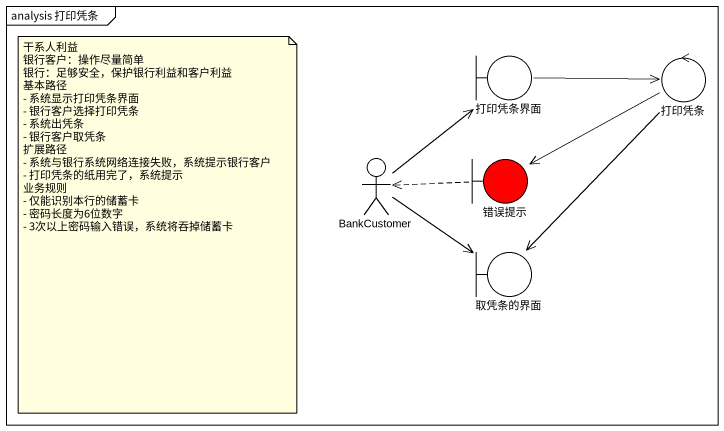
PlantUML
@startuml
mainframe analysis 打印凭条
boundary 打印凭条界面
control 打印凭条
actor BankCustomer
boundary 错误提示 #FF0000
boundary 取凭条的界面
打印凭条界面 -right-> 打印凭条
打印凭条 -left-> 错误提示
打印凭条 --> 取凭条的界面
BankCustomer -up-> 打印凭条界面
BankCustomer -right-> 取凭条的界面
错误提示 .left.> BankCustomer
note as N1
  干系人利益
  银行客户：操作尽量简单
  银行：足够安全，保护银行利益和客户利益
  基本路径
  - 系统显示打印凭条界面
  - 银行客户选择打印凭条
  - 系统出凭条
  - 银行客户取凭条
  扩展路径
  - 系统与银行系统网络连接失败，系统提示银行客户
  - 打印凭条的纸用完了，系统提示
  业务规则
  - 仅能识别本行的储蓄卡
  - 密码长度为6位数字
  - 3次以上密码输入错误，系统将吞掉储蓄卡
end note
@enduml
